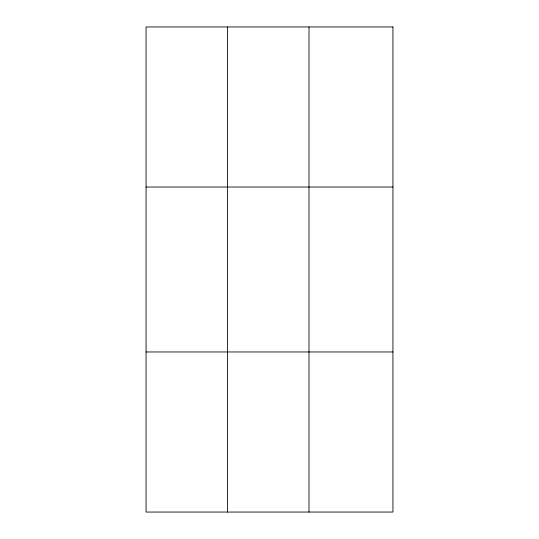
<?xml version="1.0" encoding="UTF-8"?>
<svg xmlns="http://www.w3.org/2000/svg" width="539" height="539" viewBox="0 0 539 539"><rect width="100%" height="100%" fill="white"/><g stroke="black" fill="none" stroke-linecap="round" stroke-linejoin="round"><path stroke-width="0.81" d="M227.532 512.05L227.532 26.95M309.002 512.05L309.002 26.95M146.062 187.033L392.938 187.033M146.062 351.967L392.938 351.967M392.938 26.95L392.938 512.05L146.062 512.05L146.062 26.95L392.938 26.95"/></g></svg>
